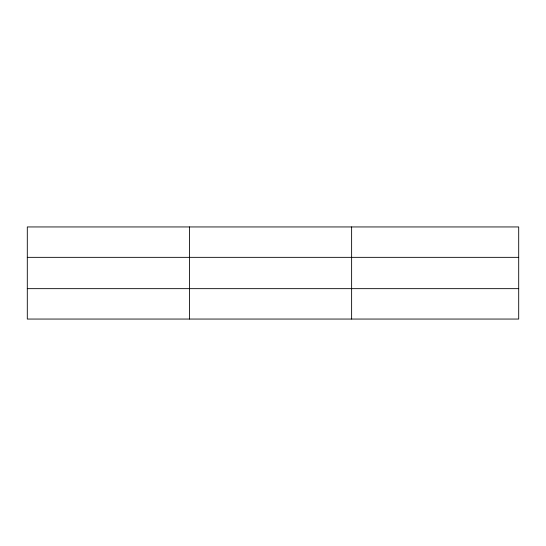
<?xml version="1.0" encoding="UTF-8"?>
<svg xmlns="http://www.w3.org/2000/svg" width="546" height="546" viewBox="0 0 546 546"><rect width="100%" height="100%" fill="white"/><g stroke="black" fill="none" stroke-linecap="round" stroke-linejoin="round"><path stroke-width="0.82" d="M189.462 319.055L189.462 226.945M351.624 319.055L351.624 226.945M518.7 288.657L518.7 319.055L27.3 319.055L27.3 226.945L518.7 226.945L518.7 288.657L27.3 288.657M27.3 257.343L518.7 257.343"/></g></svg>
